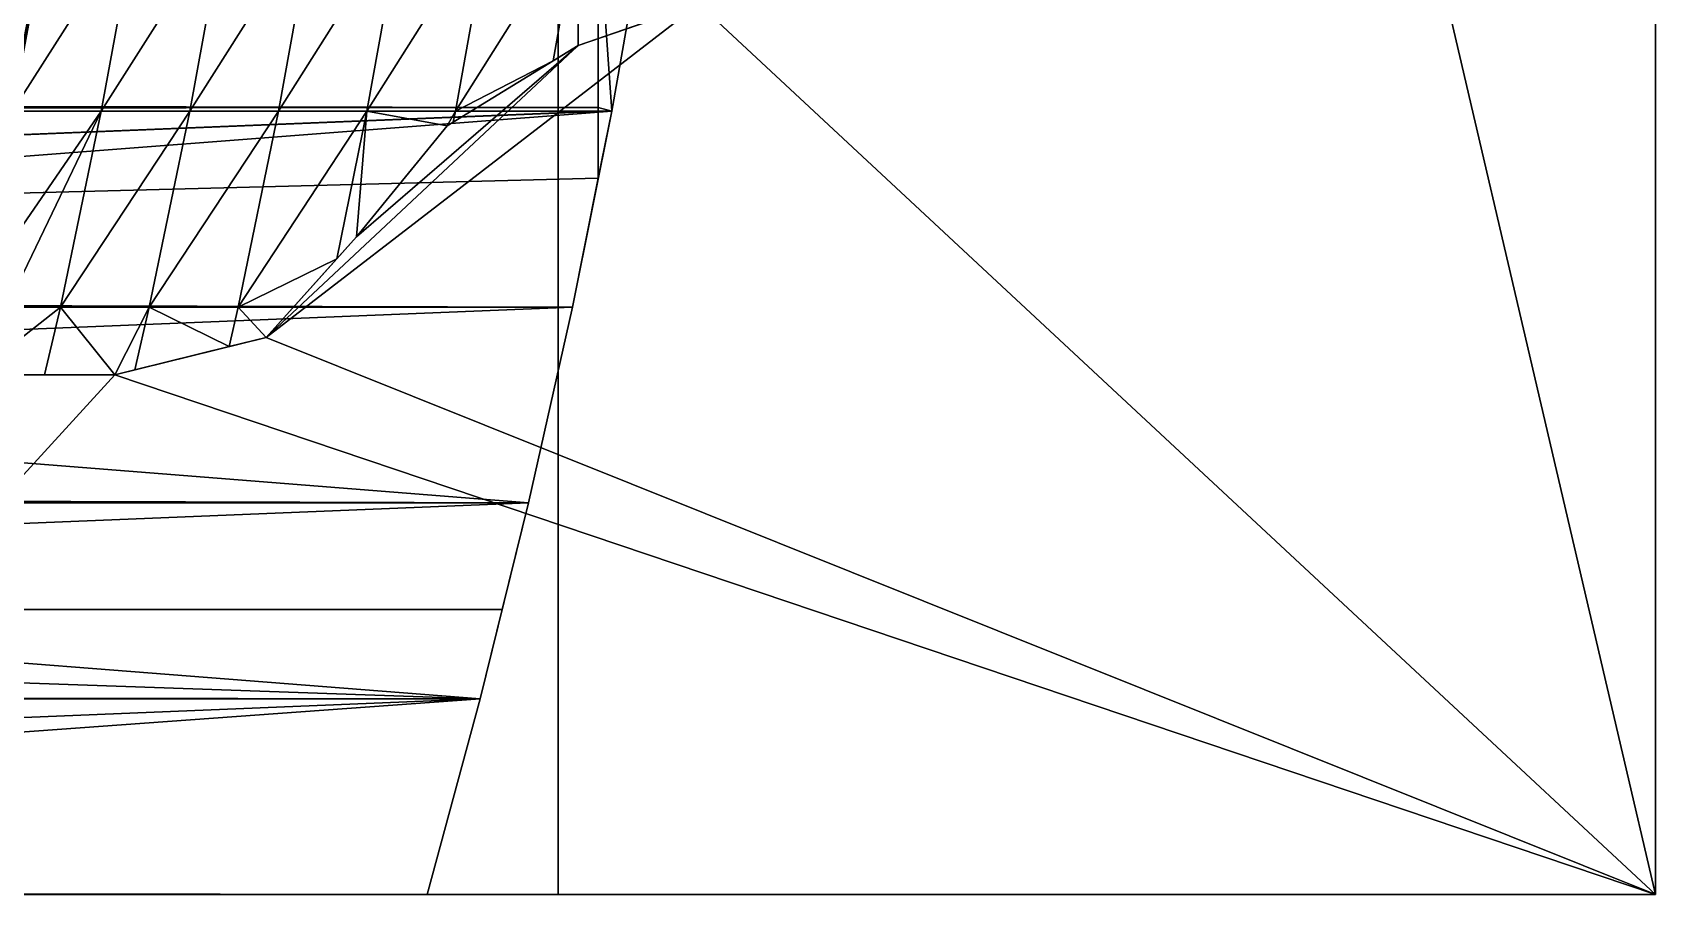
# Model space of a CAD drawing. Header units: metres. Extents: x 0 to 40.2, y -11.7 to 11.7.
# Drawn here: x 32.19 to 40.25, y -11.66 to -7.39 of the extents above; entities that cross this region are included whole.
import ezdxf

# ---------------------------------------------------------------- set-up
doc = ezdxf.new("R2010")
doc.units = ezdxf.units.M

msp = doc.modelspace()

# ---------------------------------------------------------------- linework, layer by layer
at = {"layer": 'bajo_balcon'}
for points in [[(35.238542, -6.804583, 3.3), (22.76, -7.776667, 3.3), (23.088125, -6.804583, 3.3)], [(35.238542, -6.804583, 3.3), (35.066667, -7.776667, 3.3), (22.76, -7.776667, 3.3)], [(35.066667, -7.776667, 3.3), (22.388125, -8.74875, 3.3), (22.76, -7.776667, 3.3)], [(35.066667, -7.776667, 3.3), (34.871875, -8.74875, 3.3), (22.388125, -8.74875, 3.3)], [(34.654167, -9.720833, 3.3), (21.9725, -9.720833, 3.3), (22.388125, -8.74875, 3.3)], [(34.871875, -8.74875, 3.3), (34.654167, -9.720833, 3.3), (22.388125, -8.74875, 3.3)], [(34.413542, -10.692917, 3.3), (21.513125, -10.692917, 3.3), (21.9725, -9.720833, 3.3)], [(34.654167, -9.720833, 3.3), (34.413542, -10.692917, 3.3), (21.9725, -9.720833, 3.3)], [(34.413542, -10.692917, 3.3), (21.01, -11.665, 3.3), (21.513125, -10.692917, 3.3)], [(34.413542, -10.692917, 3.3), (34.15, -11.665, 3.3), (21.01, -11.665, 3.3)]]:
    msp.add_3dface(points, dxfattribs=at)
at = {"layer": 'butacas_platea'}
for points in [[(35, -6.814209, -0.005942), (12.5, -6.773479, -0.568706), (12.5, -7.722188, -0.566374)], [(35, -6.814209, -0.005942), (12.5, -7.722188, -0.566374), (35, -7.759038, -0.001751)], [(35, -7.759038, -0.001751), (12.5, -7.722188, -0.566374), (12.5, -7.776667, -0.566132)], [(35, -7.759038, -0.001751), (12.5, -7.776667, -0.566132), (35, -7.776667, -0.001672)], [(12.5, -8.689823, -0.563629), (35, -7.776667, -0.001672), (12.5, -7.776667, -0.566132)], [(12.5, -8.689823, -0.563629), (35, -7.778434, -0.001668), (35, -7.776667, -0.001672)], [(35, -7.778434, -0.001668), (12.5, -8.689823, -0.563629), (35, -8.10936)], [(34.871875, -8.74875), (35, -8.10936), (12.5, -8.689823, -0.563629)], [(34.871875, -8.74875), (12.5, -8.689823, -0.563629), (12.5, -8.729099, -0.56343)], [(34.871875, -8.74875), (12.5, -8.729099, -0.56343), (12.5, -9.656898, -0.560537)], [(34.654167, -9.720833), (34.871875, -8.74875), (12.5, -9.656898, -0.560537)], [(34.654167, -9.720833), (12.5, -9.656898, -0.560537), (12.5, -9.720833, -0.560176)], [(34.654167, -9.720833), (12.5, -9.720833, -0.560176), (21.665428, -10.25, -0.326618)], [(34.52318, -10.25), (34.654167, -9.720833), (21.665428, -10.25, -0.326618)]]:
    msp.add_3dface(points, dxfattribs=at)
at = {"layer": 'cielo_4'}
for points in [[(34.8, 11.665, 11.55), (34.8, -11.665, 11.55), (30, -11.665, 11.55)], [(30, -11.665, 11.55), (30, 11.665, 11.55), (34.8, 11.665, 11.55)], [(34.8, -11.665, 11.55), (34.8, 11.665, 12.12), (34.8, -11.665, 12.12)], [(34.8, 11.665, 12.12), (34.8, -11.665, 11.55), (34.8, 11.665, 11.55)]]:
    msp.add_3dface(points, dxfattribs=at)
at = {"layer": 'cielo_5'}
for points in [[(34.8, 11.665, 12.12), (40.25, -11.665, 12.12), (34.8, -11.665, 12.12)], [(40.25, 11.665, 12.12), (40.25, -11.665, 12.12), (34.8, 11.665, 12.12)]]:
    msp.add_3dface(points, dxfattribs=at)
at = {"layer": 'cortinas_fondo'}
for points in [[(35.238542, -6.804583, 3.3), (35.238542, -6.804583), (35.066667, -7.776667)], [(35.066667, -7.776667, 3.3), (35.238542, -6.804583, 3.3), (35.066667, -7.776667)], [(35.066667, -7.776667, 3.3), (35, -8.10936), (34.871875, -8.74875)], [(34.871875, -8.74875, 3.3), (35.066667, -7.776667, 3.3), (34.871875, -8.74875)], [(35.066667, -7.776667, 3.3), (35.066667, -7.776667), (35, -8.10936)], [(34.871875, -8.74875, 3.3), (34.871875, -8.74875), (34.654167, -9.720833)], [(34.654167, -9.720833, 3.3), (34.871875, -8.74875, 3.3), (34.654167, -9.720833)], [(34.654167, -9.720833, 3.3), (34.52318, -10.25), (34.413542, -10.692917)], [(34.413542, -10.692917, 3.3), (34.654167, -9.720833, 3.3), (34.413542, -10.692917)], [(34.654167, -9.720833, 3.3), (34.654167, -9.720833), (34.52318, -10.25)], [(34.15, -11.665), (34.413542, -10.692917, 3.3), (34.413542, -10.692917)], [(34.15, -11.665), (34.15, -11.665, 3.3), (34.413542, -10.692917, 3.3)]]:
    msp.add_3dface(points, dxfattribs=at)
at = {"layer": 'fondo_alto'}
for points in [[(40.25, 11.665, 12.12), (40.25, -0.65, 8.372632), (40.25, -11.665, 12.12)], [(40.25, -0.65, 8.372632), (40.25, -6.65, 8.372632), (40.25, -11.665, 12.12)], [(40.25, -6.65, 8.372632), (40.25, -7.245, 8.372632), (40.25, -11.665, 12.12)], [(40.25, -7.245, 8.372632), (40.25, -11.665, 5.54), (40.25, -11.665, 12.12)], [(40.25, -7.245, 8.372632), (40.25, -7.245, 5.54), (40.25, -11.665, 5.54)]]:
    msp.add_3dface(points, dxfattribs=at)
at = {"layer": 'frente_balcon'}
for points in [[(32.091838, -7.776667, 5.854737), (32.271753, -6.804583, 5.854737), (32.091838, -7.776667, 5.697368)], [(32.271753, -6.804583, 5.854737), (32.271753, -6.804583, 5.697368), (32.091838, -7.776667, 5.697368)], [(32.531647, -7.776667, 6.012105), (32.710373, -6.804583, 6.012105), (32.531647, -7.776667, 5.854737)], [(32.710373, -6.804583, 6.012105), (32.710373, -6.804583, 5.854737), (32.531647, -7.776667, 5.854737)], [(32.971455, -7.776667, 6.169474), (33.148992, -6.804583, 6.169474), (32.971455, -7.776667, 6.012105)], [(33.148992, -6.804583, 6.169474), (33.148992, -6.804583, 6.012105), (32.971455, -7.776667, 6.012105)], [(33.411263, -7.776667, 6.326842), (33.587612, -6.804583, 6.326842), (33.411263, -7.776667, 6.169474)], [(33.587612, -6.804583, 6.326842), (33.587612, -6.804583, 6.169474), (33.411263, -7.776667, 6.169474)], [(33.851071, -7.776667, 6.484211), (34.026231, -6.804583, 6.484211), (33.851071, -7.776667, 6.326842)], [(34.026231, -6.804583, 6.484211), (34.026231, -6.804583, 6.326842), (33.851071, -7.776667, 6.326842)], [(34.290879, -7.776667, 6.641579), (34.464851, -6.804583, 6.641579), (34.290879, -7.776667, 6.484211)], [(34.464851, -6.804583, 6.641579), (34.464851, -6.804583, 6.484211), (34.290879, -7.776667, 6.484211)], [(34.775087, -7.526869, 6.798947), (34.90347, -6.804583, 6.641579), (34.775087, -7.526869, 6.641579)], [(34.90347, -6.804583, 6.798947), (34.90347, -6.804583, 6.641579), (34.775087, -7.526869, 6.798947)], [(32.531647, -7.776667, 6.012105), (32.531647, -7.776667, 5.854737), (32.329091, -8.74875, 5.854737)], [(32.329091, -8.74875, 6.012105), (32.531647, -7.776667, 6.012105), (32.329091, -8.74875, 5.854737)], [(32.770246, -8.74875, 6.169474), (32.971455, -7.776667, 6.169474), (32.770246, -8.74875, 6.012105)], [(32.971455, -7.776667, 6.169474), (32.971455, -7.776667, 6.012105), (32.770246, -8.74875, 6.012105)], [(33.211401, -8.74875, 6.326842), (33.411263, -7.776667, 6.326842), (33.211401, -8.74875, 6.169474)], [(33.411263, -7.776667, 6.326842), (33.411263, -7.776667, 6.169474), (33.211401, -8.74875, 6.169474)], [(33.701404, -8.509551, 6.484211), (33.851071, -7.776667, 6.326842), (33.701404, -8.509551, 6.326842)], [(33.701404, -8.509551, 6.484211), (33.851071, -7.776667, 6.484211), (33.851071, -7.776667, 6.326842)], [(34.279714, -7.831715, 6.641579), (34.290879, -7.776667, 6.484211), (34.279714, -7.831715, 6.484211)], [(34.279714, -7.831715, 6.641579), (34.290879, -7.776667, 6.641579), (34.290879, -7.776667, 6.484211)], [(32.250782, -9.085, 6.012105), (32.329091, -8.74875, 5.854737), (32.250782, -9.085, 5.854737)], [(32.329091, -8.74875, 6.012105), (32.329091, -8.74875, 5.854737), (32.250782, -9.085, 6.012105)], [(32.698053, -9.060813, 6.169474), (32.770246, -8.74875, 6.012105), (32.698053, -9.060813, 6.012105)], [(32.770246, -8.74875, 6.169474), (32.770246, -8.74875, 6.012105), (32.698053, -9.060813, 6.169474)], [(33.166229, -8.94533, 6.326842), (33.211401, -8.74875, 6.169474), (33.166229, -8.94533, 6.169474)], [(33.211401, -8.74875, 6.326842), (33.211401, -8.74875, 6.169474), (33.166229, -8.94533, 6.326842)]]:
    msp.add_3dface(points, dxfattribs=at)
at = {"layer": 'laterales_altos'}
for points in [[(30, -11.665, 10.95), (40.25, -11.665, 5.54), (30.24, -11.665, 5.54)], [(34.8, -11.665, 11.55), (40.25, -11.665, 5.54), (30, -11.665, 10.95)], [(30, -11.665, 11.55), (34.8, -11.665, 11.55), (30, -11.665, 10.95)], [(34.8, -11.665, 12.12), (40.25, -11.665, 5.54), (34.8, -11.665, 11.55)], [(34.8, -11.665, 12.12), (40.25, -11.665, 12.12), (40.25, -11.665, 5.54)]]:
    msp.add_3dface(points, dxfattribs=at)
at = {"layer": 'madera_expuesta'}
for points in [[(35.066667, -7.776667), (35.238542, -6.804583), (35, -6.814209, -0.005942)], [(35.066667, -7.776667), (35, -6.814209, -0.005942), (35, -7.759038, -0.001751)], [(33.35, -8.9, 5.54), (35.5, -7.245, 5.54), (34.9, -7.45, 5.54)], [(40.25, -11.665, 5.54), (35.5, -7.245, 5.54), (33.35, -8.9, 5.54)], [(35.264127, -7.32559, 6.798947), (34.9, -7.45, 5.54), (35.5, -7.245, 5.54)], [(40.25, -11.665, 5.54), (40.25, -7.245, 5.54), (35.5, -7.245, 5.54)], [(35.264127, -7.32559, 6.798947), (34.9, -7.45, 6.798947), (34.9, -7.45, 5.54)], [(33.35, -8.9, 5.54), (34.9, -7.45, 5.54), (33.8, -8.4, 5.54)], [(33.8, -8.4, 5.54), (34.9, -7.45, 5.54), (34.25, -7.85, 5.54)], [(34.9, -7.45, 5.54), (34.775087, -7.526869, 6.641579), (34.25, -7.85, 5.54)], [(34.775087, -7.526869, 6.798947), (34.775087, -7.526869, 6.641579), (34.9, -7.45, 5.54)], [(34.9, -7.45, 6.798947), (34.775087, -7.526869, 6.798947), (34.9, -7.45, 5.54)], [(34.775087, -7.526869, 6.641579), (34.279714, -7.831715, 6.484211), (34.25, -7.85, 5.54)], [(34.775087, -7.526869, 6.641579), (34.279714, -7.831715, 6.641579), (34.279714, -7.831715, 6.484211)], [(35.066667, -7.776667), (35, -7.759038, -0.001751), (35, -7.776667, -0.001672)], [(35.066667, -7.776667), (35, -7.778434, -0.001668), (35, -8.10936)], [(35, -7.778434, -0.001668), (35.066667, -7.776667), (35, -7.776667, -0.001672)], [(34.25, -7.85, 6.484211), (33.8, -8.4, 6.484211), (33.8, -8.4, 5.54)], [(34.25, -7.85, 5.54), (34.25, -7.85, 6.484211), (33.8, -8.4, 5.54)], [(34.279714, -7.831715, 6.484211), (34.25, -7.85, 6.484211), (34.25, -7.85, 5.54)], [(33.8, -8.4, 5.54), (33.701404, -8.509551, 6.326842), (33.35, -8.9, 5.54)], [(33.701404, -8.509551, 6.484211), (33.701404, -8.509551, 6.326842), (33.8, -8.4, 5.54)], [(33.8, -8.4, 6.484211), (33.701404, -8.509551, 6.484211), (33.8, -8.4, 5.54)], [(33.701404, -8.509551, 6.326842), (33.35, -8.9, 6.326842), (33.35, -8.9, 5.54)], [(33.35, -8.9, 5.54), (32.698053, -9.060813, 6.012105), (32.6, -9.085, 5.54)], [(40.25, -11.665, 5.54), (33.35, -8.9, 5.54), (32.6, -9.085, 5.54)], [(33.35, -8.9, 5.54), (33.166229, -8.94533, 6.169474), (32.698053, -9.060813, 6.012105)], [(33.166229, -8.94533, 6.169474), (32.698053, -9.060813, 6.169474), (32.698053, -9.060813, 6.012105)], [(33.35, -8.9, 6.326842), (33.166229, -8.94533, 6.169474), (33.35, -8.9, 5.54)], [(33.35, -8.9, 6.326842), (33.166229, -8.94533, 6.326842), (33.166229, -8.94533, 6.169474)], [(31.36743, -9.085, 5.54), (30.24, -11.665, 5.54), (32.6, -9.085, 5.54)], [(40.25, -11.665, 5.54), (32.6, -9.085, 5.54), (30.24, -11.665, 5.54)], [(32.6, -9.085, 5.54), (31.809106, -9.085, 5.697368), (31.36743, -9.085, 5.54)], [(32.250782, -9.085, 5.854737), (31.9, -9.085, 5.854737), (31.809106, -9.085, 5.697368)], [(32.6, -9.085, 5.54), (32.250782, -9.085, 5.854737), (31.809106, -9.085, 5.697368)], [(32.6, -9.085, 6.012105), (32.250782, -9.085, 5.854737), (32.6, -9.085, 5.54)], [(32.6, -9.085, 6.012105), (32.250782, -9.085, 6.012105), (32.250782, -9.085, 5.854737)], [(32.698053, -9.060813, 6.012105), (32.6, -9.085, 6.012105), (32.6, -9.085, 5.54)]]:
    msp.add_3dface(points, dxfattribs=at)
at = {"layer": 'muros'}
for points in [[(21.01, -11.665, 3.2), (34.15, -11.665), (11.55, -11.665, -0.577021)], [(21.01, -11.665, 3.3), (34.15, -11.665), (21.01, -11.665, 3.2)], [(34.15, -11.665, 3.3), (34.15, -11.665), (21.01, -11.665, 3.3)]]:
    msp.add_3dface(points, dxfattribs=at)
at = {"layer": 'pasillos_alfombra'}
for points in [[(31.9, -8.691232, 5.697368), (32.296549, -6.65, 5.697368), (31.9, -6.65, 5.697368)], [(32.271753, -6.804583, 5.697368), (32.296549, -6.65, 5.697368), (31.9, -8.691232, 5.697368)], [(32.091838, -7.776667, 5.697368), (32.271753, -6.804583, 5.697368), (31.9, -8.691232, 5.697368)], [(32.531647, -7.776667, 5.854737), (32.710373, -6.804583, 5.854737), (32.091838, -7.776667, 5.854737)], [(32.710373, -6.804583, 5.854737), (32.271753, -6.804583, 5.854737), (32.091838, -7.776667, 5.854737)], [(32.971455, -7.776667, 6.012105), (33.148992, -6.804583, 6.012105), (32.531647, -7.776667, 6.012105)], [(33.148992, -6.804583, 6.012105), (32.710373, -6.804583, 6.012105), (32.531647, -7.776667, 6.012105)], [(33.411263, -7.776667, 6.169474), (33.587612, -6.804583, 6.169474), (32.971455, -7.776667, 6.169474)], [(33.587612, -6.804583, 6.169474), (33.148992, -6.804583, 6.169474), (32.971455, -7.776667, 6.169474)], [(33.851071, -7.776667, 6.326842), (34.026231, -6.804583, 6.326842), (33.411263, -7.776667, 6.326842)], [(34.026231, -6.804583, 6.326842), (33.587612, -6.804583, 6.326842), (33.411263, -7.776667, 6.326842)], [(34.290879, -7.776667, 6.484211), (34.464851, -6.804583, 6.484211), (33.851071, -7.776667, 6.484211)], [(34.464851, -6.804583, 6.484211), (34.026231, -6.804583, 6.484211), (33.851071, -7.776667, 6.484211)], [(34.775087, -7.526869, 6.641579), (34.90347, -6.804583, 6.641579), (34.290879, -7.776667, 6.641579)], [(34.90347, -6.804583, 6.641579), (34.464851, -6.804583, 6.641579), (34.290879, -7.776667, 6.641579)], [(34.9, -7.45, 6.798947), (34.90347, -6.804583, 6.798947), (34.775087, -7.526869, 6.798947)], [(35.264127, -7.32559, 6.798947), (34.90347, -6.804583, 6.798947), (34.9, -7.45, 6.798947)], [(34.775087, -7.526869, 6.641579), (34.290879, -7.776667, 6.641579), (34.279714, -7.831715, 6.641579)], [(32.531647, -7.776667, 5.854737), (31.9, -8.691232, 5.854737), (31.9, -9.085, 5.854737)], [(32.329091, -8.74875, 5.854737), (32.531647, -7.776667, 5.854737), (31.9, -9.085, 5.854737)], [(32.531647, -7.776667, 5.854737), (32.091838, -7.776667, 5.854737), (31.9, -8.691232, 5.854737)], [(32.770246, -8.74875, 6.012105), (32.971455, -7.776667, 6.012105), (32.329091, -8.74875, 6.012105)], [(32.971455, -7.776667, 6.012105), (32.531647, -7.776667, 6.012105), (32.329091, -8.74875, 6.012105)], [(33.211401, -8.74875, 6.169474), (33.411263, -7.776667, 6.169474), (32.770246, -8.74875, 6.169474)], [(33.411263, -7.776667, 6.169474), (32.971455, -7.776667, 6.169474), (32.770246, -8.74875, 6.169474)], [(33.701404, -8.509551, 6.326842), (33.851071, -7.776667, 6.326842), (33.211401, -8.74875, 6.326842)], [(33.851071, -7.776667, 6.326842), (33.411263, -7.776667, 6.326842), (33.211401, -8.74875, 6.326842)], [(33.8, -8.4, 6.484211), (33.851071, -7.776667, 6.484211), (33.701404, -8.509551, 6.484211)], [(34.25, -7.85, 6.484211), (33.851071, -7.776667, 6.484211), (33.8, -8.4, 6.484211)], [(34.25, -7.85, 6.484211), (34.290879, -7.776667, 6.484211), (33.851071, -7.776667, 6.484211)], [(34.279714, -7.831715, 6.484211), (34.290879, -7.776667, 6.484211), (34.25, -7.85, 6.484211)], [(33.701404, -8.509551, 6.326842), (33.211401, -8.74875, 6.326842), (33.35, -8.9, 6.326842)], [(32.329091, -8.74875, 5.854737), (31.9, -9.085, 5.854737), (32.250782, -9.085, 5.854737)], [(32.6, -9.085, 6.012105), (32.329091, -8.74875, 6.012105), (32.250782, -9.085, 6.012105)], [(32.770246, -8.74875, 6.012105), (32.329091, -8.74875, 6.012105), (32.6, -9.085, 6.012105)], [(32.698053, -9.060813, 6.012105), (32.770246, -8.74875, 6.012105), (32.6, -9.085, 6.012105)], [(33.166229, -8.94533, 6.169474), (32.770246, -8.74875, 6.169474), (32.698053, -9.060813, 6.169474)], [(33.211401, -8.74875, 6.169474), (32.770246, -8.74875, 6.169474), (33.166229, -8.94533, 6.169474)], [(33.35, -8.9, 6.326842), (33.211401, -8.74875, 6.326842), (33.166229, -8.94533, 6.326842)], [(34.413542, -10.692917), (21.665428, -10.25, -0.326618), (11.55, -10.662107, -0.580983)], [(34.413542, -10.692917), (34.52318, -10.25), (21.665428, -10.25, -0.326618)], [(34.413542, -10.692917), (11.55, -10.662107, -0.580983), (11.55, -11.628184, -0.577276)], [(34.15, -11.665), (34.413542, -10.692917), (11.55, -11.628184, -0.577276)], [(34.15, -11.665), (11.55, -11.628184, -0.577276), (11.55, -11.665, -0.577021)]]:
    msp.add_3dface(points, dxfattribs=at)

doc.saveas('drawing.dxf')
